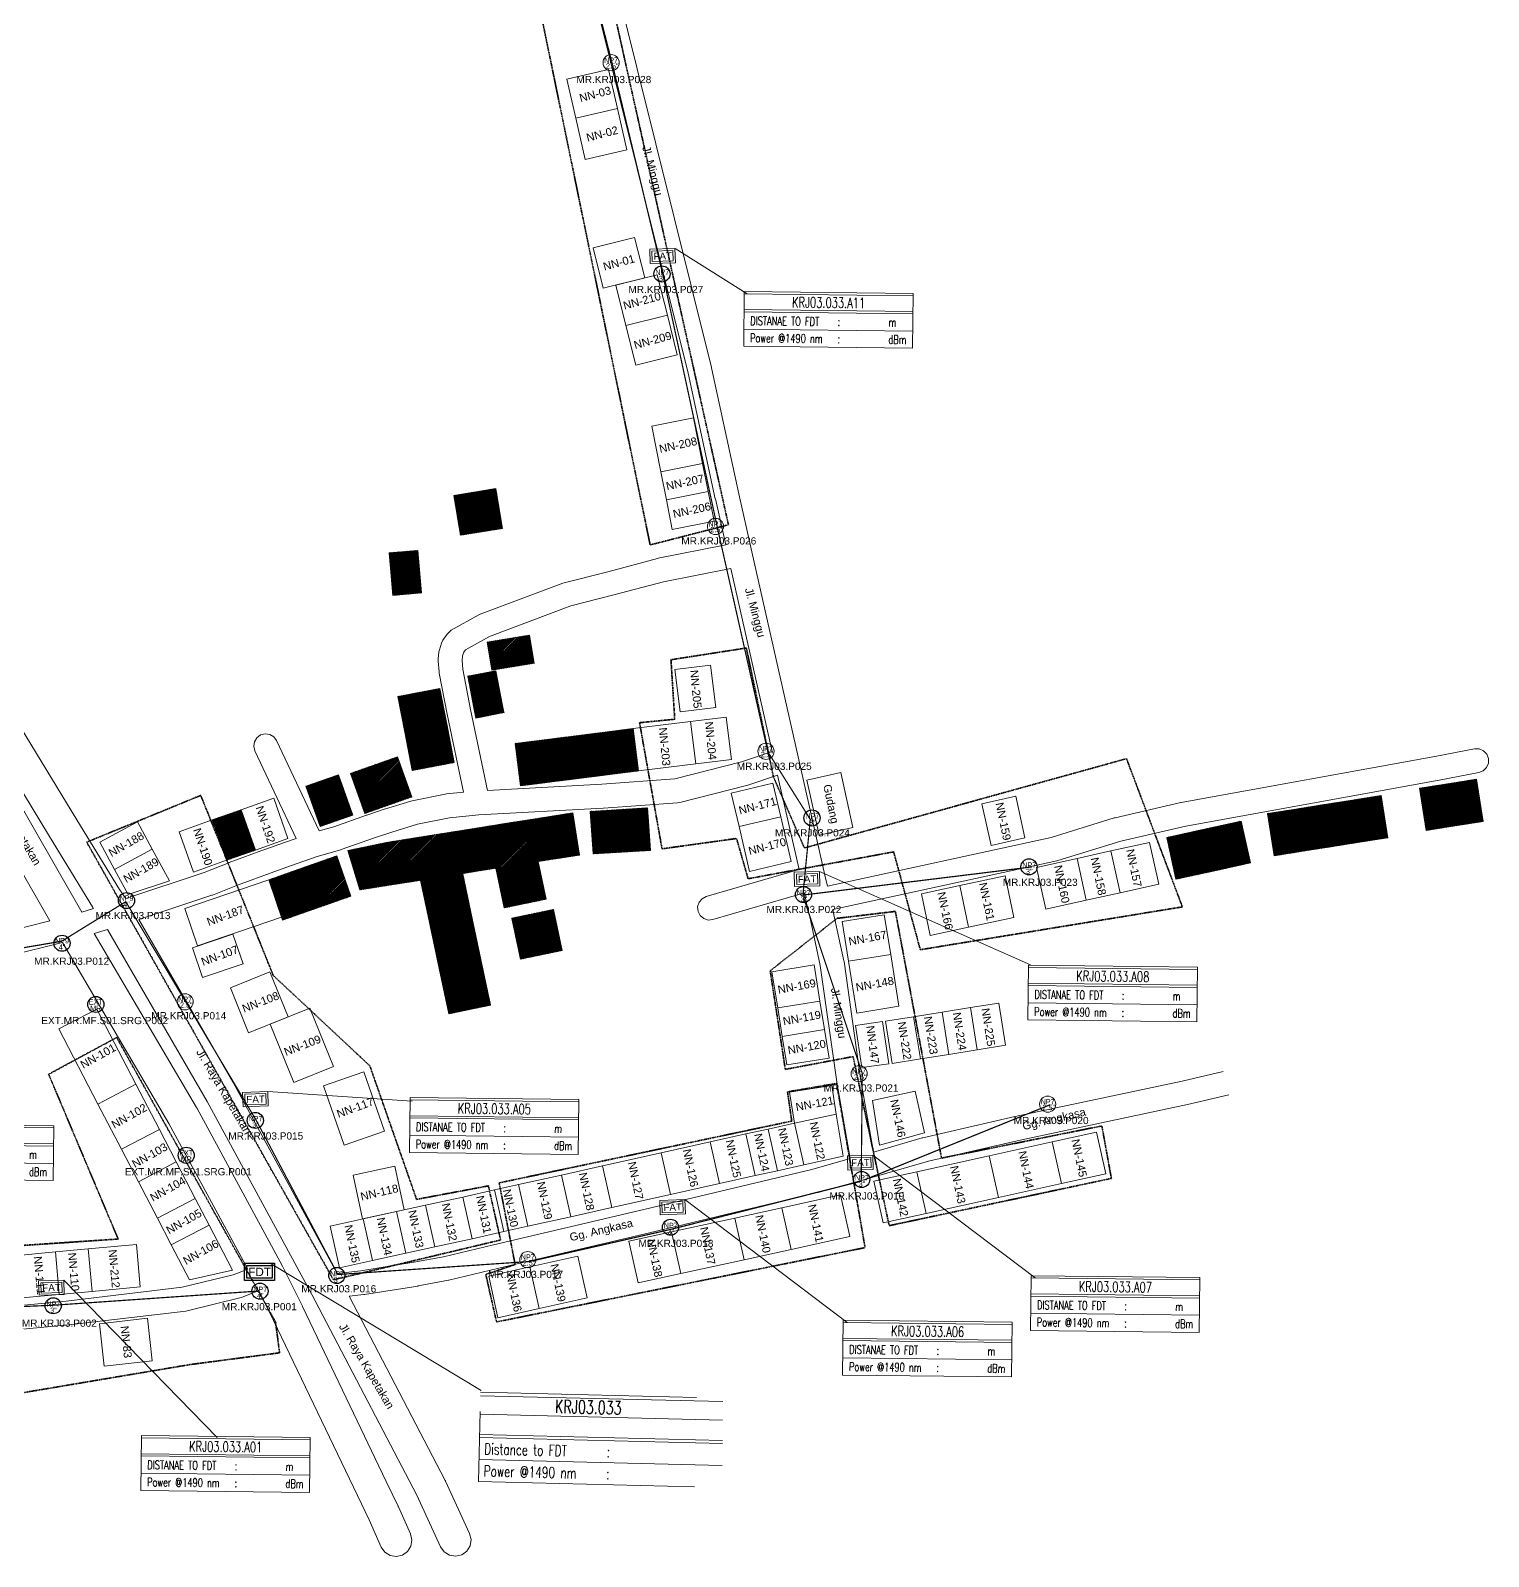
# Model space of a CAD drawing. Header units: inches. Extents: x 3636 to 4848, y 244 to 1074.
# Drawn here: x 3821.5 to 4185.9, y 243.6 to 624.9 of the extents above; entities that cross this region are included whole.
import ezdxf
from ezdxf.enums import TextEntityAlignment as Align

# ---------------------------------------------------------------- set-up
doc = ezdxf.new("R2010")
doc.units = ezdxf.units.IN
doc.header["$MEASUREMENT"] = 0
doc.set_wipeout_variables(frame=1)
doc.linetypes.add('PHANTOM2', pattern=[1.25, 0.625, -0.125, 0.125, -0.125, 0.125, -0.125])
for name, color, linetype, lineweight in [('Basic Map', 251, 'Continuous', 9), ('FAT', 30, 'Continuous', 18), ('FAT AREA', 126, 'PHANTOM2', 35), ('FAT_Info', 5, 'Continuous', 9), ('FDT', 12, 'Continuous', 18), ('FO 36 CORE.', 204, 'Continuous', 35), ("NEW POLE 7m 2.5'", 6, 'Continuous', 50), ('POLE ID', 1, 'Continuous', 20), ('SLING WIRE', 4, 'Continuous', 50)]:
    doc.layers.add(name, color=color, linetype=linetype, lineweight=lineweight)
for name, color, linetype in [('Ext Pole MR', 7, 'Continuous'), ('Home Number', 6, 'Continuous'), ("NEW POLE 7m 4'", 3, 'Continuous'), ('NEW POLE 9m(4 inches)', 5, 'Continuous'), ('NEW POLE HC', 4, 'Continuous')]:
    doc.layers.add(name, color=color, linetype=linetype)
doc.styles.add('Annotative', font='arial.ttf')
doc.styles.add('ROMANS', font='romans.shx', dxfattribs={"width": 1.2})
doc.styles.get("Standard").update_dxf_attribs({"font": 'arial.ttf'})
doc.styles.add('Title Block 3', font='dgn003.shx')

# ---------------------------------------------------------------- blocks, each defined once
blk = doc.blocks.new('NP7')
at = {"color": 0, "linetype": 'ByBlock', "lineweight": -2}
blk.add_circle((10475.44, -5326.86), 2.01, dxfattribs=at)
at = {"color": 0, "linetype": 'ByBlock', "lineweight": -2, "style": 'Title Block 3', "width": 0.799091}
for s, p in [('NP7', (10475.5, -5326.41)), ('3"', (10475.5, -5327.99))]:
    blk.add_text(s, height=1.339, dxfattribs=at).set_placement(p, align=Align.MIDDLE_CENTER)
blk = doc.blocks.new('11111111')
at = {"layer": 'FAT', "color": 40, "ltscale": 0.15}
for p, q in [((3655045.5, -855118.6), (3655045.5, -855088.1)), ((3655045.5, -855088.1), (3655099, -855088.1)), ((3655050, -855114.5), (3655050, -855092.2)), ((3655050, -855092.2), (3655094.6, -855092.2)), ((3655094.6, -855114.5), (3655050, -855114.5)), ((3655094.6, -855092.2), (3655094.6, -855114.5)), ((3655099, -855088.1), (3655099, -855118.6)), ((3655099, -855118.6), (3655045.5, -855118.6))]:
    blk.add_line(p, q, dxfattribs=at)
at = {"layer": 'FAT', "color": 40, "style": 'Annotative', "width": 1}
blk.add_text('FAT', height=14.87, dxfattribs=at).set_placement((3655072.5, -855103.4), align=Align.MIDDLE_CENTER)
blk = doc.blocks.new('FAT Info')
at = {"color": 0}
blk.add_wipeout([(0, 12.93), (40.44, 12.93), (40.44, -0.2), (0, -0.2)], dxfattribs=at)
for p, q in [((0, 12.93), (0, -0.2)), ((40.44, 12.93), (40.44, -0.2)), ((0, 8.58), (40.44, 8.58)), ((0, 8.04), (40.44, 8.04)), ((0, 3.92), (40.44, 3.92)), ((0, -0.2), (40.44, -0.2))]:
    blk.add_line(p, q, dxfattribs=at)
for points in [[(0, 12.93), (40.44, 12.93)], [(0, 12.39), (40.44, 12.39)]]:
    blk.add_lwpolyline(points, dxfattribs=at)
at = {"color": 0, "ltscale": 5, "style": 'ROMANS', "width": 0.7}
for s, height, p in [('DISTANAE TO FDT', 2.0607, (1.51, 4.91)), ('m', 2.06, (34.63, 4.91))]:
    blk.add_text(s, height=height, dxfattribs=at).set_placement(p)
at = {"color": 0, "style": 'ROMANS', "width": 0.7}
for s, height, p in [(':', 2.06, (22.43, 4.91)), ('Power @1490 nm', 2.0607, (1.51, 0.79)), (':', 2.06, (22.43, 0.79)), ('dBm', 2.061, (34.63, 0.79))]:
    blk.add_text(s, height=height, dxfattribs=at).set_placement(p)
blk.add_attdef('FAT_SEQUENCE', text='', height=2.47, dxfattribs=at).set_placement((20.22, 10.48), align=Align.MIDDLE_CENTER)
for tag, p in [('DISTANCE_TO_FDT', (33.13, 5.94)), ('LOSS_@1490NM', (33.13, 1.82))]:
    blk.add_attdef(tag, text='', height=2.06, dxfattribs=at).set_placement(p, align=Align.MIDDLE_RIGHT)
blk = doc.blocks.new('NP 7 2.5')
at = {"color": 0, "linetype": 'ByBlock', "lineweight": -2}
blk.add_circle((426.55, 639.22), 2.02, dxfattribs=at)
at = {"color": 0, "linetype": 'ByBlock', "lineweight": -2, "style": 'Title Block 3', "width": 0.799091}
for s, p in [('NP7', (426.54, 639.85)), ('2.5"', (426.84, 638.42))]:
    blk.add_text(s, height=1.341, dxfattribs=at).set_placement(p, align=Align.MIDDLE_CENTER)
blk = doc.blocks.new('NP 7 4')
at = {"color": 0, "linetype": 'ByBlock', "lineweight": -2}
blk.add_circle((3878.88, 309.87), 2.01, dxfattribs=at)
at = {"color": 0, "linetype": 'ByBlock', "lineweight": -2, "style": 'Title Block 3', "width": 0.799091}
for s, p in [('NP7', (3878.95, 310.31)), ('4"', (3878.95, 308.73))]:
    blk.add_text(s, height=1.34, dxfattribs=at).set_placement(p, align=Align.MIDDLE_CENTER)
blk = doc.blocks.new('EXT MR')
at = {"color": 0, "linetype": 'ByBlock', "lineweight": -2}
blk.add_circle((3860.46, 343.81), 2.01, dxfattribs=at)
at = {"color": 0, "linetype": 'ByBlock', "lineweight": -2, "style": 'Title Block 3', "width": 0.799091}
for s, p in [('EXT', (3860.46, 344.44)), ('MR', (3860.46, 342.86))]:
    blk.add_text(s, height=1.34, dxfattribs=at).set_placement(p, align=Align.MIDDLE_CENTER)
blk = doc.blocks.new('NP 9 4')
at = {"layer": 'NEW POLE 9m(4 inches)', "linetype": 'ByBlock', "lineweight": -2}
blk.add_circle((3845.54, 407.46), 2.01, dxfattribs=at)
at = {"layer": 'NEW POLE 9m(4 inches)', "linetype": 'ByBlock', "lineweight": -2, "style": 'Title Block 3', "width": 0.799091}
for s, p in [('NP9', (3845.53, 408.09)), ('4"', (3845.53, 406.51))]:
    blk.add_text(s, height=1.34, dxfattribs=at).set_placement(p, align=Align.MIDDLE_CENTER)
blk = doc.blocks.new('X')
blk.add_wipeout([(30500.32, 21778.33), (30624.85, 21778.33), (30625.56, 21732.44), (30500.32, 21732.44)]).dxf.layer = 'FDT'
at = {"layer": 'FDT'}
for p, q in [((30500.32, 21768.5), (30500.32, 21732.44)), ((30500.32, 21756.56), (30625.19, 21756.56)), ((30500.32, 21755.07), (30625.21, 21755.07)), ((30500.32, 21743.76), (30625.39, 21743.76)), ((30500.32, 21732.44), (30611.38, 21732.44))]:
    blk.add_line(p, q, dxfattribs=at)
for points in [[(30500.32, 21778.33), (30611.38, 21778.33)], [(30500.32, 21776.58), (30624.88, 21776.58)], [(30500.32, 21767.01), (30625.02, 21767.01)]]:
    blk.add_lwpolyline(points, dxfattribs=at)
at = {"layer": 'FDT', "style": 'ROMANS', "width": 0.7}
for s, height, p in [(':', 5.66, (30565.88, 21746.47)), ('Power @1490 nm', 5.6588, (30502.95, 21735.16)), (':', 5.66, (30565.88, 21735.16))]:
    blk.add_text(s, height=height, dxfattribs=at).set_placement(p)
for p in [(30555.85, 21772.03), (30555.85, 21761.79)]:
    blk.add_attdef('FAT_SEQUENCE', text='', height=6.79, dxfattribs=at).set_placement(p, align=Align.MIDDLE_CENTER)
blk.add_attdef('DISTANCE_TO', (30502.95, 21746.47), '', height=5.66, dxfattribs=at)
for tag, p in [('DISTANCE_TO_OLT', (30568.88, 21749.3)), ('LOSS_@1490NM', (30568.88, 21737.99))]:
    blk.add_attdef(tag, text='', height=5.66, dxfattribs=at).set_placement(p, align=Align.MIDDLE_LEFT)
blk = doc.blocks.new('FDT New')
at = {"layer": 'FDT', "color": 1, "lineweight": 30, "ltscale": 0.15}
for p, q in [((0, -341), (0, 0)), ((0, 0), (598, 0)), ((50, -295), (50, -46)), ((50, -46), (548, -46)), ((548, -295), (50, -295)), ((548, -46), (548, -295)), ((598, 0), (598, -341)), ((598, -341), (0, -341))]:
    blk.add_line(p, q, dxfattribs=at)
at = {"layer": 'FDT', "color": 1, "lineweight": 80, "style": 'Annotative', "width": 1}
blk.add_text('FDT', height=166.1, dxfattribs=at).set_placement((302, -170), align=Align.MIDDLE_CENTER)
blk = doc.blocks.new('FDT')
at = {"layer": 'FAT_Info'}
blk.add_lwpolyline([(3934.14, 285.02), (3881.23, 316.98)], dxfattribs=at)
at = {"xscale": 0.0125973950833532, "yscale": 0.0125973950833532, "zscale": 0.0125973950833532}
blk.add_blockref('FDT New', (3874.99, 316.82), dxfattribs=at)
blk = doc.blocks.new('NP 7 3')
at = {"color": 0, "linetype": 'ByBlock', "lineweight": -2}
blk.add_circle((3981.47, 325.83), 2.01, dxfattribs=at)
at = {"color": 0, "linetype": 'ByBlock', "lineweight": -2, "style": 'Title Block 3', "width": 0.799091}
for s, p in [('NP7', (3981.54, 326.27)), ('3"', (3981.54, 324.69))]:
    blk.add_text(s, height=1.34, dxfattribs=at).set_placement(p, align=Align.MIDDLE_CENTER)

msp = doc.modelspace()

# ---------------------------------------------------------------- hatches: boundary and pattern name
at = {"layer": 'FO 36 CORE.', "true_color": 0x939598}
h = msp.add_hatch(dxfattribs=at)
h.set_pattern_fill('ANSI32', color=252)
h.paths.add_polyline_path([(3961.41, 429.76), (3975.75, 430.64), (3976.48, 420), (3962.14, 419.12)])
h.paths.add_polyline_path([(3952.22, 405.26), (3954.38, 395.01), (3943.95, 392.8), (3941.78, 403.05)])
h.paths.add_polyline_path([(3948.4, 417.2), (3950.38, 407.83), (3939.94, 405.62), (3937.85, 415.53)])
h.paths.add_polyline_path([(3929.54, 414.18), (3931.91, 403), (3921.47, 400.79), (3918.98, 412.52)])
h.paths.add_polyline_path([(3946.66, 427.74), (3957.04, 429.39), (3958.72, 418.85), (3948.35, 417.2)])
h.paths.add_polyline_path([(3940.57, 426.77), (3946.66, 427.74), (3948.35, 417.2), (3942.26, 416.24)])
h.paths.add_polyline_path([(3932.99, 425.57), (3940.57, 426.77), (3942.26, 416.24), (3934.68, 415.03)])
h.paths.add_polyline_path([(3925.56, 424.39), (3932.99, 425.57), (3934.68, 415.03), (3927.24, 413.85)])
h.paths.add_polyline_path([(3917.63, 423.13), (3925.56, 424.39), (3927.24, 413.85), (3919.31, 412.59)])
h.paths.add_polyline_path([(3910.53, 422), (3917.63, 423.13), (3919.31, 412.59), (3912.21, 411.46)])
h.paths.add_polyline_path([(3900.84, 419.94), (3910.53, 422), (3912.21, 411.46), (3903.82, 410.11)])
h.paths.add_polyline_path([(3934.08, 392.74), (3936.52, 381.36), (3926.09, 379.15), (3923.64, 390.53)])
h.paths.add_polyline_path([(3931.91, 403), (3934.08, 392.74), (3923.64, 390.53), (3921.47, 400.79)])
h.paths.add_polyline_path([(3890.01, 415.8), (3898.06, 418.61), (3901.59, 408.54), (3893.54, 405.73)])
h.paths.add_polyline_path([(3881.09, 412.63), (3890.01, 415.8), (3893.54, 405.73), (3884.51, 402.58)])
h.paths.add_polyline_path([(3925.54, 451.59), (3927.41, 441.95), (3916.94, 439.93), (3915.07, 449.56)])
h.paths.add_polyline_path([(3923.81, 460.47), (3925.54, 451.59), (3915.07, 449.56), (3913.33, 458.44)])
h.paths.add_polyline_path([(3901.5, 439.26), (3913.27, 443.4), (3916.83, 433.35), (3905.06, 429.2)])
h.paths.add_polyline_path([(3890.37, 436.02), (3898.5, 438.89), (3902.06, 428.83), (3893.93, 425.96)])
h.paths.add_polyline_path([(3866.96, 427.61), (3874.19, 430.15), (3877.75, 420.09), (3870.52, 417.55)])
h.paths.add_polyline_path([(3946.21, 473.81), (3947.37, 466.75), (3936.84, 465.02), (3935.68, 472.08)])
h.paths.add_polyline_path([(3930.79, 463.56), (3937.85, 464.91), (3939.85, 454.43), (3932.79, 453.08)])
h.paths.add_polyline_path([(3957.88, 448.66), (3972.11, 450.44), (3973.45, 439.86), (3959.22, 438.08)])
h.paths.add_polyline_path([(3942.63, 446.72), (3957.88, 448.66), (3959.22, 438.08), (3943.97, 436.14)])
h.paths.add_polyline_path([(3937.84, 510.42), (3939.48, 500.47), (3928.95, 498.74), (3927.31, 508.68)])
h.paths.add_polyline_path([(3911.16, 494.36), (3918.32, 494.98), (3919.25, 484.35), (3912.09, 483.73)])
h.paths.add_polyline_path([(3911.97, 422.32), (3913.51, 411.8), (3917.59, 412.4), (3916.05, 422.92)], flags=25)
h.paths.add_polyline_path([(3919.63, 423.59), (3921.17, 413.08), (3925.25, 413.68), (3923.71, 424.19)], flags=25)
h.paths.add_polyline_path([(3927.43, 424.74), (3928.97, 414.23), (3933.05, 414.83), (3931.51, 425.34)], flags=25)
h.paths.add_polyline_path([(3920.86, 404.56), (3931.24, 406.86), (3930.34, 410.88), (3919.97, 408.58)], flags=24)
h.paths.add_polyline_path([(3939.63, 407.87), (3950, 410.17), (3949.11, 414.2), (3938.73, 411.89)], flags=24)
h.paths.add_polyline_path([(3934.67, 426.01), (3936.22, 415.49), (3940.29, 416.09), (3938.75, 426.61)], flags=25)
h.paths.add_polyline_path([(3941.54, 427.19), (3943.08, 416.67), (3947.16, 417.27), (3945.62, 427.79)], flags=9)
h.paths.add_polyline_path([(3949.81, 428.34), (3951.36, 417.83), (3955.43, 418.43), (3953.89, 428.94)], flags=25)
h.paths.add_polyline_path([(3923.11, 393.57), (3933.49, 395.87), (3932.59, 399.89), (3922.22, 397.59)], flags=24)
h.paths.add_polyline_path([(3925.5, 382.54), (3935.87, 384.84), (3934.98, 388.87), (3924.6, 386.56)], flags=24)
h.paths.add_polyline_path([(3883.63, 413.73), (3887.06, 403.67), (3890.96, 405), (3887.53, 415.06)], flags=25)
h.paths.add_polyline_path([(3892.11, 416.58), (3895.54, 406.52), (3899.44, 407.85), (3896.01, 417.91)], flags=25)
h.paths.add_polyline_path([(3914.59, 451.99), (3924.99, 454.18), (3924.15, 458.21), (3913.75, 456.02)], flags=24)
h.paths.add_polyline_path([(3916.58, 442.72), (3926.98, 444.91), (3926.13, 448.94), (3915.73, 446.75)], flags=24)
h.paths.add_polyline_path([(3892.55, 436.84), (3895.95, 426.78), (3899.86, 428.09), (3896.45, 438.16)], flags=25)
h.paths.add_polyline_path([(3876.52, 431.04), (3879.92, 420.97), (3883.82, 422.29), (3880.42, 432.36)], flags=9)
h.paths.add_polyline_path([(3868.74, 428.11), (3872.14, 418.04), (3876.05, 419.36), (3872.64, 429.43)], flags=24)
h.paths.add_polyline_path([(3963.01, 449.5), (3964.03, 438.92), (3968.14, 439.32), (3967.11, 449.9)], flags=25)
h.paths.add_polyline_path([(3948.31, 447.53), (3949.33, 436.96), (3953.44, 437.35), (3952.41, 447.93)], flags=25)
h.paths.add_polyline_path([(3936.74, 466.53), (3947.19, 468.45), (3946.45, 472.51), (3936, 470.58)], flags=24)
h.paths.add_polyline_path([(3928.6, 501.68), (3939.08, 503.42), (3938.4, 507.48), (3927.92, 505.74)], flags=24)
h.paths.add_polyline_path([(3912.55, 494.37), (3913.81, 483.82), (3917.9, 484.3), (3916.64, 494.86)], flags=24)
h = msp.add_hatch(dxfattribs=at)
h.set_pattern_fill('ANSI32', color=252)
h.paths.add_polyline_path([(4175.74, 436.65), (4182.84, 437.78), (4184.52, 427.24), (4177.42, 426.11)])
h.paths.add_polyline_path([(4168.64, 435.52), (4175.74, 436.65), (4177.42, 426.11), (4170.32, 424.98)])
h.paths.add_polyline_path([(4137.71, 430.32), (4144.81, 431.45), (4146.49, 420.91), (4139.39, 419.78)])
h.paths.add_polyline_path([(4151.91, 432.58), (4159.01, 433.71), (4160.69, 423.18), (4153.59, 422.04)])
h.paths.add_polyline_path([(4144.81, 431.45), (4151.91, 432.58), (4153.59, 422.04), (4146.49, 420.91)])
h.paths.add_polyline_path([(4130.65, 429.2), (4137.71, 430.32), (4139.39, 419.78), (4132.33, 418.66)])
h.paths.add_polyline_path([(4115.61, 425.44), (4124.06, 427.32), (4126.36, 416.9), (4117.91, 415.02)])
h.paths.add_polyline_path([(4105.45, 423.2), (4115.61, 425.44), (4117.91, 415.02), (4107.75, 412.78)])

# ---------------------------------------------------------------- linework, layer by layer
at = {"color": 0, "linetype": 'ByBlock', "lineweight": -2}
msp.add_circle((3837.86, 381.51), 2.01, dxfattribs=at)
at = {"layer": 'Basic Map'}
for points in [[(3956.12, 683.28), (3959.19, 671.31), (3959.19, 671.29), (3991.67, 540.65), (3991.69, 540.57), (3998.53, 509.12), (4001.79, 494.65), (4013.34, 443.36), (4020.06, 413.81), (4020.06, 413.8), (4020.68, 411.06), (4076.59, 423.21), (4092.32, 428.12), (4092.54, 428.18), (4108.98, 431.94), (4109.09, 431.96), (4172.46, 443.49)], [(3954.08, 667.01), (3985.84, 539.25), (3992.66, 507.84), (3992.67, 507.82), (3995.26, 496.33), (3978.42, 492.99), (3978.24, 492.95), (3965.8, 489.65), (3954.91, 486.87), (3954.6, 486.77), (3933.94, 479.01), (3933.54, 478.83), (3926.67, 475.03), (3925.62, 474.06), (3924.59, 472.51), (3924.23, 471.76), (3923.72, 470.14), (3923.61, 469.61), (3923.39, 467.9), (3923.38, 467.26), (3923.62, 464.62), (3923.66, 464.32), (3925.63, 454.08), (3925.64, 454.04), (3929.7, 434.54), (3925.52, 434.14), (3925.2, 434.09), (3916.89, 432.38), (3916.62, 432.31), (3910.02, 430.29), (3909.94, 430.27), (3905.55, 428.79), (3905.52, 428.78), (3897.3, 425.93), (3893.67, 424.88), (3883.04, 447.43), (3882.35, 448.37), (3881.34, 448.98), (3880.19, 449.15), (3879.05, 448.87), (3878.11, 448.17), (3877.5, 447.17), (3877.33, 446.01), (3877.61, 444.87), (3887.92, 423.01), (3884.75, 421.88), (3880.32, 420.3), (3880.3, 420.29), (3871.15, 416.94), (3871.07, 416.91), (3864.92, 414.46), (3845.33, 407.99)], [(3935.73, 435.01), (3931.52, 455.24), (3929.58, 465.3), (3929.38, 467.47), (3929.52, 468.59), (3929.83, 469.55), (3930.22, 470.14), (3936.26, 473.47), (3956.56, 481.09), (3967.3, 483.84), (3967.33, 483.85), (3979.68, 487.13), (3996.57, 490.48), (4006.89, 444.68), (3999.22, 442.11), (3982.55, 437.88), (3964.3, 436.55), (3935.73, 435.01)], [(3845.33, 407.99), (3843.76, 410.2), (3833.1, 427.63), (3817.91, 452.75)], [(3834.37, 404.55), (3809.33, 448.2)], [(3810.83, 449), (3826.26, 423.48), (3826.27, 423.47), (3837.01, 405.91), (3837.16, 405.67), (3837.31, 405.46), (3834.37, 404.55)], [(3802.26, 444.45), (3826.39, 402.38), (3814.58, 399.44)], [(4172.46, 443.49), (4182.35, 445.37), (4183.52, 445.36), (4184.6, 444.9), (4185.42, 444.07), (4185.86, 442.98), (4185.85, 441.81), (4185.39, 440.74), (4184.56, 439.91), (4183.47, 439.48), (4173.54, 437.59)], [(3898.15, 314.28), (3872.71, 361.11), (3872.66, 361.21), (3848.59, 402.75), (3866.89, 408.79), (3867.06, 408.85), (3873.25, 411.32), (3882.35, 414.65), (3886.77, 416.23), (3892.96, 418.43), (3899.04, 420.18), (3899.2, 420.23), (3907.48, 423.11), (3911.81, 424.57), (3918.24, 426.53), (3926.25, 428.18), (3933.54, 428.88), (3964.65, 430.56), (3964.7, 430.57), (3983.25, 431.91), (3983.77, 432), (4000.81, 436.32), (4001.02, 436.38), (4008.22, 438.8), (4013.58, 415.23), (3990.38, 408.46), (3989.34, 407.92), (3988.59, 407.03), (3988.24, 405.91), (3988.34, 404.74), (3988.88, 403.7), (3989.78, 402.95), (3990.9, 402.6), (3992.06, 402.7), (4014.91, 409.37), (4015.48, 406.84), (4015.48, 406.83), (4016.43, 402.63), (4018.89, 391.28), (4023.04, 362.14), (4023.05, 362.05), (4026.34, 342.98), (4016.78, 340.3), (3974.82, 330.3), (3937.23, 321.45), (3937.21, 321.44), (3924.78, 318.46), (3917.35, 317.07), (3904.11, 314.96), (3898.15, 314.28)], [(4173.54, 437.59), (4110.27, 426.08), (4093.99, 422.35), (4078.25, 417.44), (4077.99, 417.37), (4022, 405.21), (4022.29, 403.95), (4022.29, 403.92), (4024.78, 392.44), (4024.82, 392.23), (4028.97, 363.03), (4032.15, 344.63), (4044.33, 348.15), (4044.49, 348.2), (4067.53, 353.47), (4067.57, 353.48), (4109.34, 362.37), (4119.59, 364.78)], [(3829.52, 396.97), (3856.12, 351.78), (3875.84, 315.38), (3872.22, 313.96), (3859.43, 310.82), (3830.42, 307.38), (3781.1, 302.72)], [(3816.09, 393.63), (3829.52, 396.97)], [(4120.98, 358.94), (4110.69, 356.52), (4110.62, 356.51), (4068.85, 347.61), (4045.91, 342.37), (4030.6, 337.93), (4030.57, 337.93), (4018.34, 334.51), (4018.22, 334.48), (3976.21, 324.47), (3976.2, 324.47), (3938.61, 315.61), (3926.11, 312.61), (3925.96, 312.58), (3918.41, 311.16), (3918.33, 311.15), (3904.99, 309.03), (3904.86, 309.01), (3901.15, 308.58), (3925.19, 262.53), (3925.21, 262.44), (3925.27, 262.36), (3931.28, 249.31), (3931.64, 247.79), (3931.4, 246.25), (3930.58, 244.92), (3929.32, 244), (3927.8, 243.64), (3926.26, 243.88), (3924.93, 244.7), (3924.01, 245.96), (3918.05, 258.92), (3892.71, 307.46), (3892.71, 307.47), (3892.7, 307.47), (3891.88, 309.07), (3865.71, 357.25), (3840.79, 400.25), (3837.47, 399.23), (3863.05, 355.78), (3863.13, 355.65), (3884.54, 316.1), (3884.61, 315.96), (3889.47, 306.08), (3889.47, 306.06), (3889.48, 306.05), (3910.45, 262.27), (3913.41, 256.12), (3913.42, 256.06)], [(3913.42, 256.06), (3913.46, 256.01), (3916.49, 249.19), (3916.84, 247.67), (3916.57, 246.13), (3915.74, 244.81), (3914.46, 243.91), (3912.94, 243.56), (3911.4, 243.83), (3910.08, 244.66), (3909.18, 245.93), (3906.17, 252.7), (3903.24, 258.8), (3903.23, 258.81), (3882.28, 302.57), (3878.62, 310.03), (3874.23, 308.3), (3873.84, 308.18), (3860.68, 304.95), (3860.32, 304.88), (3831.09, 301.42), (3831.02, 301.41), (3781.63, 296.75)]]:
    msp.add_lwpolyline(points, dxfattribs=at)
for points in [[(3965.96, 615.11), (3968.18, 605.39), (3957.79, 602.99), (3955.56, 612.7)], [(3968.18, 605.39), (3970.57, 595.07), (3960.17, 592.66), (3957.79, 602.99)], [(3972.45, 573.18), (3975.01, 563.08), (3964.67, 560.46), (3962.11, 570.56)], [(3978.11, 563.84), (3980.68, 553.78), (3970.33, 551.16), (3967.77, 561.22)], [(3980.68, 553.78), (3983.16, 543.87), (3972.81, 541.25), (3970.33, 551.16)], [(3987.23, 528.08), (3989.5, 516.7), (3979.03, 514.62), (3976.76, 525.99)], [(3989.5, 516.7), (3990.9, 509.65), (3980.44, 507.57), (3979.03, 514.62)], [(3937.84, 510.42), (3939.48, 500.47), (3928.95, 498.74), (3927.31, 508.68)], [(3990.9, 509.65), (3992.37, 502.24), (3981.91, 500.16), (3980.44, 507.57)], [(3911.16, 494.36), (3918.32, 494.98), (3919.25, 484.35), (3912.09, 483.73)], [(3946.21, 473.81), (3947.37, 466.75), (3936.84, 465.02), (3935.68, 472.08)], [(3982.57, 465.2), (3991.46, 466.29), (3992.8, 455.7), (3983.91, 454.61)], [(3930.79, 463.56), (3937.85, 464.91), (3939.85, 454.43), (3932.79, 453.08)], [(3923.81, 460.47), (3925.54, 451.59), (3915.07, 449.56), (3913.33, 458.44)], [(3925.54, 451.59), (3927.41, 441.95), (3916.94, 439.93), (3915.07, 449.56)], [(3957.88, 448.66), (3972.11, 450.44), (3973.45, 439.86), (3959.22, 438.08)], [(3972.11, 450.44), (3986.49, 452.2), (3987.83, 441.61), (3973.45, 439.86)], [(3986.49, 452.2), (3995.38, 453.29), (3996.72, 442.71), (3987.83, 441.61)], [(3942.63, 446.72), (3957.88, 448.66), (3959.22, 438.08), (3943.97, 436.14)], [(3901.5, 439.26), (3913.27, 443.4), (3916.83, 433.35), (3905.06, 429.2)], [(3890.37, 436.02), (3898.5, 438.89), (3902.06, 428.83), (3893.93, 425.96)], [(4015.56, 437.58), (4024.02, 439.47), (4027.06, 425.72), (4018.6, 423.84)], [(4007, 436.77), (4009, 428.4), (3998.61, 425.95), (3996.62, 434.32)], [(4168.64, 435.52), (4175.74, 436.65), (4177.42, 426.11), (4170.32, 424.98)], [(4175.74, 436.65), (4182.84, 437.78), (4184.52, 427.24), (4177.42, 426.11)], [(3874.19, 430.15), (3882.33, 433.02), (3885.88, 422.96), (3877.75, 420.09)], [(4059.28, 431.64), (4067.73, 433.53), (4070.03, 423.11), (4061.58, 421.22)], [(4137.71, 430.32), (4144.81, 431.45), (4146.49, 420.91), (4139.39, 419.78)], [(4144.81, 431.45), (4151.91, 432.58), (4153.59, 422.04), (4146.49, 420.91)], [(4151.91, 432.58), (4159.01, 433.71), (4160.69, 423.18), (4153.59, 422.04)], [(3848.26, 427.16), (3851.94, 420.35), (3842.56, 415.27), (3838.88, 422.07)], [(3858.7, 424.63), (3866.96, 427.61), (3870.52, 417.55), (3862.25, 414.57)], [(3866.96, 427.61), (3874.19, 430.15), (3877.75, 420.09), (3870.52, 417.55)], [(3940.57, 426.77), (3946.66, 427.74), (3948.35, 417.2), (3942.26, 416.24)], [(3946.66, 427.74), (3957.04, 429.39), (3958.72, 418.85), (3948.35, 417.2)], [(3961.41, 429.76), (3975.75, 430.64), (3976.48, 420), (3962.14, 419.12)], [(4009, 428.4), (4011.62, 417.19), (4001.24, 414.74), (3998.61, 425.95)], [(4115.61, 425.44), (4124.06, 427.32), (4126.36, 416.9), (4117.91, 415.02)], [(4130.65, 429.2), (4137.71, 430.32), (4139.39, 419.78), (4132.33, 418.66)], [(3917.63, 423.13), (3925.56, 424.39), (3927.24, 413.85), (3919.31, 412.59)], [(3925.56, 424.39), (3932.99, 425.57), (3934.68, 415.03), (3927.24, 413.85)], [(3932.99, 425.57), (3940.57, 426.77), (3942.26, 416.24), (3934.68, 415.03)], [(4105.45, 423.2), (4115.61, 425.44), (4117.91, 415.02), (4107.75, 412.78)], [(3851.94, 420.35), (3856.29, 412.4), (3845.98, 408.95), (3842.56, 415.27)], [(3900.84, 419.94), (3910.53, 422), (3912.21, 411.46), (3903.82, 410.11)], [(3910.53, 422), (3917.63, 423.13), (3919.31, 412.59), (3912.21, 411.46)], [(4083.07, 417.97), (4091.53, 419.86), (4093.83, 409.44), (4085.37, 407.56)], [(4091.53, 419.86), (4101.19, 421.99), (4103.49, 411.57), (4093.83, 409.44)], [(3881.09, 412.63), (3890.01, 415.8), (3893.54, 405.73), (3884.51, 402.58)], [(3890.01, 415.8), (3898.06, 418.61), (3901.59, 408.54), (3893.54, 405.73)], [(3948.4, 417.2), (3950.38, 407.83), (3939.94, 405.62), (3937.85, 415.53)], [(4072.92, 415.74), (4083.07, 417.97), (4085.37, 407.56), (4075.22, 405.32)], [(3881.09, 412.63), (3884.25, 403.3), (3863.25, 396.16), (3860.09, 405.5)], [(3929.54, 414.18), (3931.91, 403), (3921.47, 400.79), (3918.98, 412.52)], [(4053.73, 411.23), (4065.05, 413.68), (4067.27, 403.24), (4055.95, 400.8)], [(4044.16, 409.17), (4053.73, 411.23), (4055.95, 400.8), (4046.38, 398.73)], [(3952.22, 405.26), (3954.38, 395.01), (3943.95, 392.8), (3941.78, 403.05)], [(3931.91, 403), (3934.08, 392.74), (3923.64, 390.53), (3921.47, 400.79)], [(4034.89, 403.9), (4036.48, 394.03), (4025.94, 392.34), (4024.36, 402.22)], [(3872.14, 399.09), (3874.66, 391.66), (3864.56, 388.22), (3862.04, 395.66)], [(4036.48, 394.03), (4038.55, 381.04), (4028.01, 379.35), (4025.94, 392.34)], [(3881.37, 389.67), (3885.94, 378.41), (3876.04, 374.41), (3871.48, 385.67)], [(3934.08, 392.74), (3936.52, 381.36), (3926.09, 379.15), (3923.64, 390.53)], [(4017.35, 391.37), (4018.8, 382.31), (4008.26, 380.63), (4006.82, 389.68)], [(4018.8, 382.31), (4019.93, 375.22), (4009.4, 373.53), (4008.26, 380.63)], [(4056.42, 380.71), (4063.52, 381.84), (4065.2, 371.3), (4058.1, 370.17)], [(3838.1, 380.35), (3847.87, 361.57), (3838.41, 356.63), (3828.65, 375.42)], [(3891.32, 380.56), (3897.23, 366), (3887.34, 362), (3881.42, 376.56)], [(4035.16, 377.32), (4042.22, 378.45), (4043.9, 367.91), (4036.84, 366.79)], [(4042.22, 378.45), (4049.32, 379.58), (4051, 369.04), (4043.9, 367.91)], [(4049.32, 379.58), (4056.42, 380.71), (4058.1, 370.17), (4051, 369.04)], [(4019.93, 375.22), (4021.07, 368.12), (4010.53, 366.43), (4009.4, 373.53)], [(4027.73, 376.27), (4034.44, 377.24), (4035.99, 366.68), (4029.28, 365.72)], [(3904.8, 364.69), (3909.96, 349.88), (3899.89, 346.36), (3894.72, 361.17)], [(3847.87, 361.57), (3853.74, 350.28), (3844.28, 345.34), (3838.41, 356.63)], [(4021.75, 361.24), (4022.89, 354.13), (4012.47, 351.84), (4011.21, 359.56)], [(4031.93, 357.5), (4042.62, 359.86), (4044.95, 349.45), (4033.67, 346.37)], [(4005.85, 350.38), (4012.47, 351.84), (4014.8, 341.43), (4008.18, 339.97)], [(4012.47, 351.84), (4022.89, 354.13), (4024.62, 343.61), (4014.8, 341.43)], [(3853.74, 350.28), (3857.96, 342.15), (3848.5, 337.21), (3844.28, 345.34)], [(3979.15, 344.44), (3991.38, 347.2), (3993.71, 336.79), (3981.48, 334.03)], [(3991.38, 347.2), (4000.28, 349.15), (4002.61, 338.73), (3993.71, 336.79)], [(4000.28, 349.15), (4005.85, 350.38), (4008.18, 339.97), (4002.61, 338.73)], [(4061.13, 343.7), (4076.85, 347.17), (4079.17, 336.76), (4063.46, 333.28)], [(4076.85, 347.17), (4087.95, 349.62), (4090.27, 339.21), (4079.17, 336.76)], [(3964.51, 341.18), (3979.15, 344.44), (3981.48, 334.03), (3966.83, 330.77)], [(4043.04, 339.72), (4061.13, 343.7), (4063.46, 333.28), (4045.37, 329.31)], [(3857.96, 342.15), (3862.72, 333.02), (3853.26, 328.08), (3848.5, 337.21)], [(3912.57, 341.12), (3914.95, 330.2), (3904.52, 327.93), (3902.15, 338.85)], [(3954.2, 338.87), (3964.51, 341.18), (3966.83, 330.77), (3956.53, 328.46)], [(4032.26, 337.38), (4043.04, 339.72), (4045.37, 329.31), (4034.59, 326.96)], [(3937.49, 335.15), (3943.47, 336.49), (3945.8, 326.08), (3939.82, 324.74)], [(3943.47, 336.49), (3954.2, 338.87), (3956.53, 328.46), (3945.8, 326.08)], [(3862.72, 333.02), (3866.18, 326.34), (3856.72, 321.4), (3853.26, 328.08)], [(3920.21, 331.33), (3929.56, 333.39), (3931.89, 322.98), (3922.54, 320.91)], [(3929.56, 333.39), (3937.49, 335.15), (3939.82, 324.74), (3931.89, 322.98)], [(4009.31, 330.71), (4023.95, 333.92), (4026.27, 323.5), (4011.64, 320.29)], [(3904.64, 327.9), (3912.97, 329.73), (3915.29, 319.32), (3906.97, 317.49)], [(3912.97, 329.73), (3920.21, 331.33), (3922.54, 320.91), (3915.29, 319.32)], [(3981.68, 324.66), (3997.55, 328.13), (3999.88, 317.72), (3984.01, 314.24)], [(3997.55, 328.13), (4009.31, 330.71), (4011.64, 320.29), (3999.88, 317.72)], [(3866.18, 326.34), (3872, 315.1), (3861.24, 312.69), (3856.72, 321.4)], [(3896.45, 326.09), (3904.64, 327.9), (3906.97, 317.49), (3898.78, 315.68)], [(3971.03, 322.33), (3981.68, 324.66), (3984.01, 314.24), (3973.36, 311.92)], [(3827.78, 319.69), (3835.99, 320.43), (3836.95, 309.8), (3828.74, 309.06)], [(3835.99, 320.43), (3848, 321.54), (3848.96, 310.91), (3836.95, 309.8)], [(3818.49, 318.81), (3827.78, 319.69), (3828.74, 309.06), (3819.44, 308.19)], [(3946.34, 315.91), (3958.33, 318.57), (3960.66, 308.16), (3948.66, 305.49)], [(3936.03, 313.59), (3946.34, 315.91), (3948.66, 305.49), (3938.36, 303.18)], [(3838.77, 301.71), (3850.75, 303.08), (3851.94, 292.47), (3839.95, 291.1)]]:
    msp.add_lwpolyline(points, close=True, dxfattribs=at)
at = {"layer": 'FAT AREA', "ltscale": 0.2}
for points in [[(3942, 663.59), (3976.38, 496.34), (3995.95, 501.36), (3958.93, 667.42), (3942, 663.59)], [(3979.35, 420.4), (3997.98, 422.98), (4000.85, 412.92), (4037.22, 419.64), (4043.89, 395.19), (4109.37, 405.89), (4095.41, 442.93), (4014.92, 420.61), (4007.19, 438.33), (4000.42, 470.58), (3981.58, 467.65), (3982.52, 452.78), (3973.73, 451.91)], [(3864.08, 433.74), (3835.59, 422.07), (3897.24, 312.71), (3939.01, 322.65), (3935.95, 336.17), (3918.02, 332.8), (3906.33, 366.18), (3882.21, 388.74), (3864.08, 433.74)], [(4006.38, 389.94), (4010.15, 365.29), (4027.09, 368.48), (4036.11, 326.23), (4091.63, 338.04), (4089.25, 351.15), (4049.19, 343.11), (4037.66, 404.76), (4023.1, 403.03), (4006.38, 389.94)], [(3843.45, 322.89), (3762.15, 317.42), (3764.23, 297.68), (3816.51, 302.14), (3817.71, 284.16), (3861.35, 291.51), (3883.78, 294.46), (3882.77, 302.18), (3843.08, 373.25), (3826.08, 364.07), (3843.45, 322.89)], [(3935.31, 314.04), (3938, 302.18), (4030.08, 320.74), (4022.98, 361.76), (4010.71, 359.67), (4011.76, 352.36), (3938.65, 336.92), (3942.64, 316.53), (3935.31, 314.04)]]:
    msp.add_lwpolyline(points, close=True, dxfattribs=at)
at = {"layer": 'FO 36 CORE.', "const_width": 0.3}
for points in [[(3777.59, 388.49), (3829.35, 397.31), (3845.34, 407.19), (3860.29, 382.22), (3877.87, 352.69), (3898.34, 314.02), (3946.31, 317.28), (3981.53, 325.3), (4029.12, 337.34), (4029.38, 364.29), (4014.84, 407.86), (4014.67, 410.03), (4016.39, 427.78), (4005.79, 444.63), (3993.08, 501.09), (3979.5, 564.11), (3966.93, 616.53), (3954, 667)], [(3878.63, 309.9), (3827.34, 306.35), (3803.26, 305.32)]]:
    msp.add_lwpolyline(points, dxfattribs=at)
at = {"layer": 'NEW POLE 9m(4 inches)', "linetype": 'ByBlock', "lineweight": -2}
msp.add_circle((3829.43, 396.8), 2.01, dxfattribs=at)
at = {"layer": 'SLING WIRE', "const_width": 0.3}
for points in [[(4071.74, 415.87), (4014.05, 408.78)], [(4029.71, 337.59), (4076.31, 356.44)]]:
    msp.add_lwpolyline(points, dxfattribs=at)

# ---------------------------------------------------------------- block references
at = {"layer": 'Ext Pole MR'}
msp.add_blockref('EXT MR', (0, 0), dxfattribs=at)
at = {"layer": 'FAT', "xscale": 0.1176311406527795, "yscale": 0.1176311406527795, "zscale": 0.1176311406527795, "rotation": 1.777141601823068}
for p in [(-428883.42, 87773.32), (-428847.34, 87617.63), (-428985.16, 87562.62), (-428834.01, 87546.76), (-428880.94, 87535.64), (-429036.15, 87515.53)]:
    msp.add_blockref('11111111', p, dxfattribs=at)
at = {"layer": "NEW POLE 7m 2.5'", "lineweight": 15}
for p in [(3540.07, -22.38), (3566.15, -138.26), (3578.77, -194.45), (3433.63, -257.05), (3602.05, -275.02), (3649.16, -282.64), (3519.26, -321.48)]:
    msp.add_blockref('NP 7 2.5', p, dxfattribs=at)
at = {"layer": "NEW POLE 7m 4'"}
msp.add_blockref('NP 7 4', (0, 0), dxfattribs=at)
at = {"layer": 'NEW POLE 9m(4 inches)'}
msp.add_blockref('NP 9 4', (0, 0), dxfattribs=at)
at = {"layer": 'NEW POLE HC'}
for p, xscale, yscale, zscale in [((-6501.62, 5893.71), 1.00052639524393, 1.00052639524393, 1.00052639524393), ((-6464.13, 5757.77), 1.00052614432704, 1.00052614432704, 1.00052614432704), ((-6409.9, 5745.55), 1.00052614432704, 1.00052614432704, 1.00052614432704), ((-6466.26, 5738.62), 1.00052614432704, 1.00052614432704, 1.00052614432704), ((-6603.24, 5682.2), 1.000527089670828, 1.000527089670828, 1.000527089670828), ((-6451.71, 5667.43), 1.000526069478234, 1.000526069478234, 1.000526069478234), ((-6582.89, 5643.45), 1.0005269264533, 1.0005269264533, 1.0005269264533), ((-6653.75, 5635.89), 1.000527437278386, 1.000527437278386, 1.000527437278386)]:
    msp.add_blockref('NP7', p, dxfattribs=dict(at, xscale=xscale, yscale=yscale, zscale=zscale))
msp.add_blockref('NP 7 3', (0, 0), dxfattribs=at)

# ---------------------------------------------------------------- texts
at = {"color": 0, "linetype": 'ByBlock', "lineweight": -2, "style": 'Title Block 3', "width": 0.799091}
for s, p in [('EXT', (3837.85, 382.14)), ('MR', (3837.85, 380.56))]:
    msp.add_text(s, height=1.34, dxfattribs=at).set_placement(p, align=Align.MIDDLE_CENTER)
at = {"layer": 'Basic Map', "char_height": 2, "attachment_point": 7}
for s, insert, rotation in [('Jl. Minggu', (3973.81, 595.56), 285.0403), ('NN-198', (3929.12, 502.84), 9.4311), ('NN-197', (3913.68, 493.79), 276.7993), ('Jl. Minggu', (3999.43, 485.18), 285.0403), ('NN-199', (3937.25, 467.7), 10.4462), ('NN-200', (3933.19, 463.33), 282.5921), ('NN-196', (3915.07, 453.17), 11.8876), ('NN-195', (3917.06, 443.9), 11.8876), ('NN-201', (3949.43, 446.93), 275.5405), ('NN-202', (3964.13, 448.89), 275.5405), ('NN-194', (3906.74, 440.28), 288.675), ('Jl. Raya Kapetakan', (3809.77, 436.6), 300.5123), ('NN-193', (3893.78, 436.51), 288.675), ('Gudang', (4019.02, 436.16), 281.7159), ('NN-150', (4171.38, 435.36), 279.0348), ('NN-149', (4178.37, 436.44), 279.0348), ('NN-192', (3877.75, 430.71), 288.675), ('NN-152', (4147.49, 431.26), 279.0348), ('NN-151', (4154.6, 432.3), 279.0348), ('NN-191', (3869.97, 427.77), 288.675), ('NN-173', (3950.96, 427.79), 278.3458), ('NN-172', (3967.8, 429.65), 273.1975), ('NN-154', (4133.72, 428.93), 279.0348), ('NN-153', (4140.26, 430.26), 279.0348), ('NN-181', (3928.58, 424.19), 278.3458), ('NN-175', (3935.82, 425.46), 278.3458), ('NN-174', (3942.72, 426.64), 278.3458), ('NN-156', (4109.72, 423.43), 281.3864), ('NN-155', (4118.93, 425.72), 281.3864), ('NN-184', (3905.02, 420.4), 278.3458), ('NN-183', (3913.12, 421.77), 278.3458), ('NN-182', (3920.78, 423.04), 278.3458), ('NN-185', (3893.34, 416.25), 288.837), ('NN-186', (3884.86, 413.4), 288.837), ('NN-176', (3940.09, 409.06), 12.5203), ('NN-180', (3921.33, 405.74), 12.5203), ('NN-177', (3943.96, 396.91), 12.5203), ('NN-179', (3923.58, 394.75), 12.5203), ('NN-178', (3925.96, 383.73), 12.5203), ('Jl. Minggu', (4020.94, 385.39), 278.7453), ('Jl. Raya Kapetakan', (3862.36, 369.35), 300.5123), ('Gg. Angkasa', (4069.81, 349.5), 13.2941), ('Gg. Angkasa', (3956.66, 321.73), 13.2941), ('Jl. Raya Kapetakan', (3898.02, 300.74), 300.5123)]:
    msp.add_mtext(s, dxfattribs=dict(at, insert=insert, rotation=rotation))
at = {"layer": 'Home Number', "char_height": 2, "attachment_point": 7}
for s, insert, rotation in [('NN-03', (3959, 606.96), 14.805), ('NN-02', (3960.75, 597.04), 14.805), ('NN-01', (3964.95, 564.85), 15.2566), ('NN-210', (3969.96, 555.09), 15.2566), ('NN-209', (3972.63, 545.22), 15.2566), ('NN-208', (3978.88, 519.3), 12.3025), ('NN-207', (3980.6, 509.96), 12.3025), ('NN-206', (3982.32, 503.02), 12.3025), ('NN-205', (3986.32, 465), 275.5405), ('NN-203', (3978.52, 450.62), 275.5405), ('NN-204', (3990.05, 452.1), 275.5405), ('NN-171', (3998.81, 428.97), 14.6663), ('NN-159', (4062.65, 431.76), 281.7159), ('NN-188', (3841.79, 418.28), 29.7), ('NN-190', (3862.11, 425.15), 288.675), ('NN-170', (4001.24, 418.82), 14.6663), ('NN-157', (4095.3, 420.11), 281.7159), ('NN-189', (3845.5, 411.77), 29.7), ('NN-160', (4077.29, 416.08), 281.7159), ('NN-158', (4086.42, 418.03), 281.7159), ('NN-161', (4058.5, 411.74), 281.9698), ('NN-166', (4048.12, 409.41), 281.9698), ('NN-187', (3866.06, 401.09), 20.0339), ('NN-167', (4026.16, 396.22), 10.4844), ('NN-107', (3864.65, 391.12), 20.0339), ('NN-169', (4008.46, 384.15), 10.4844), ('NN-148', (4027.96, 384.74), 10.4844), ('NN-108', (3874.91, 379.42), 21.1861), ('NN-119', (4009.74, 376.26), 10.4844), ('NN-223', (4044.77, 378.39), 279.0348), ('NN-224', (4051.99, 379.39), 279.0348), ('NN-225', (4059.11, 380.43), 279.0348), ('NN-109', (3885.38, 368.59), 21.1861), ('NN-147', (4030.39, 376.09), 277.4046), ('NN-222', (4038.23, 377.05), 279.0348), ('NN-101', (3834.74, 365.36), 29.34), ('NN-120', (4010.97, 369), 10.4844), ('NN-121', (4012.94, 354.86), 10.4844), ('NN-102', (3842.5, 350.38), 29.34), ('NN-117', (3898.51, 353.12), 20.2654), ('NN-146', (4036.33, 357.55), 281.6718), ('NN-122', (4016.21, 351.97), 281.6718), ('NN-125', (3995.21, 347.47), 281.6718), ('NN-124', (4002.32, 349.05), 281.6718), ('NN-123', (4008.29, 350.43), 281.6718), ('NN-145', (4081.63, 347.64), 281.6718), ('NN-103', (3847.64, 340.56), 29.34), ('NN-126', (3984.5, 345.15), 281.6718), ('NN-144', (4068.37, 344.69), 281.6718), ('NN-128', (3958.54, 339.28), 281.6718), ('NN-127', (3970.82, 342.01), 281.6718), ('NN-143', (4051.31, 340.98), 281.6718), ('NN-104', (3852.16, 332.13), 29.34), ('NN-118', (3904.27, 332.45), 13.2941), ('NN-129', (3948.04, 337.01), 281.6718), ('NN-142', (4037.01, 337.78), 281.6718), ('NN-132', (3924.25, 331.63), 281.6718), ('NN-131', (3932.83, 333.52), 281.6718), ('NN-130', (3939.53, 335.13), 281.6718), ('NN-105', (3856.17, 324), 29.34), ('NN-134', (3908.01, 328.06), 281.6718), ('NN-133', (3915.9, 329.9), 281.6718), ('NN-140', (4002.61, 328.67), 281.6718), ('NN-141', (4015.85, 331.36), 281.6718), ('NN-135', (3899.93, 326.21), 281.6718), ('NN-137', (3988.8, 325.7), 281.6718), ('NN-106', (3860.4, 316.36), 29.34), ('NN-138', (3975.56, 322.62), 281.6718), ('NN-111', (3822.35, 318.52), 275.0772), ('NN-110', (3830.9, 319.41), 275.0772), ('NN-212', (3841.05, 320.19), 275.0772), ('NN-139', (3951.41, 316.46), 281.6718), ('NN-136', (3940.42, 313.95), 281.6718), ('NN-83', (3844.01, 301.09), 276.3127)]:
    msp.add_mtext(s, dxfattribs=dict(at, insert=insert, rotation=rotation))
at = {"layer": 'NEW POLE 9m(4 inches)', "linetype": 'ByBlock', "lineweight": -2, "style": 'Title Block 3', "width": 0.799091}
for s, p in [('NP9', (3829.42, 397.43)), ('4"', (3829.42, 395.85))]:
    msp.add_text(s, height=1.34, dxfattribs=at).set_placement(p, align=Align.MIDDLE_CENTER)
at = {"layer": 'POLE ID', "color": 6, "char_height": 1.8, "attachment_point": 7}
for s, insert in [('MR.KRJ03.P028', (3957.94, 611.71)), ('MR.KRJ03.P026', (3984.17, 496.42)), ('MR.KRJ03.P025', (3998.02, 440.1)), ('MR.KRJ03.P014', (3851.73, 377.77)), ('MR.KRJ03.P021', (4019.72, 359.7)), ('MR.KRJ03.P017', (3935.9, 313.12))]:
    msp.add_mtext(s, dxfattribs=dict(at, insert=insert))
at = {"layer": 'POLE ID', "color": 4, "char_height": 1.8, "attachment_point": 7}
for s, insert in [('MR.KRJ03.P027', (3970.94, 559.24)), ('MR.KRJ03.P024', (4007.57, 423.47)), ('MR.KRJ03.P023', (4064.47, 411.11)), ('MR.KRJ03.P022', (4005.44, 404.32)), ('MR.KRJ03.P020', (4067.21, 351.58)), ('MR.KRJ03.P015', (3870.97, 347.72)), ('MR.KRJ03.P019', (4021.17, 332.73)), ('MR.KRJ03.P018', (3973.46, 320.89)), ('MR.KRJ03.P016', (3889.21, 309.54)), ('MR.KRJ03.P002', (3819.38, 300.94))]:
    msp.add_mtext(s, dxfattribs=dict(at, insert=insert))
at = {"layer": 'POLE ID', "color": 5, "char_height": 1.8, "attachment_point": 7}
for s, insert in [('MR.KRJ03.P013', (3837.79, 402.8)), ('MR.KRJ03.P012', (3822.46, 391.39))]:
    msp.add_mtext(s, dxfattribs=dict(at, insert=insert))
at = {"layer": 'POLE ID', "color": 1, "insert": (3824.24, 376.56), "char_height": 1.8, "attachment_point": 7}
msp.add_mtext('EXT.MR.MF.S01.SRG.P002', dxfattribs=at)
at = {"layer": 'POLE ID', "insert": (3845.11, 338.78), "char_height": 1.8, "attachment_point": 7}
msp.add_mtext('EXT.MR.MF.S01.SRG.P001', dxfattribs=at)
at = {"layer": 'POLE ID', "color": 3, "insert": (3869.33, 305.06), "char_height": 1.8, "attachment_point": 7}
msp.add_mtext('MR.KRJ03.P001', dxfattribs=at)

# ---------------------------------------------------------------- next in the draw order: block references
at = {"layer": 'FAT_Info', "lineweight": 0}
ref = msp.add_blockref('FAT Info', (3999.75, 546.19), dxfattribs=dict(at, xscale=1.043710365727874, yscale=1.043710365727874, zscale=1.043710365727874, rotation=359.3260604026767))
ref.add_attrib('FAT_SEQUENCE', 'KRJ03.033.A11', dxfattribs={"height": 2.5809, "rotation": 359.3261, "style": 'ROMANS', "width": 0.7}).set_placement((4020.98, 556.88), align=Align.MIDDLE_CENTER)
ref = msp.add_blockref('FAT Info', (4070.75, 377.84), dxfattribs=dict(at, xscale=1.043710365727874, yscale=1.043710365727874, zscale=1.043710365727874, rotation=359.3260604026767))
ref.add_attrib('FAT_SEQUENCE', 'KRJ03.033.A08', dxfattribs={"height": 2.5809, "rotation": 359.3261, "style": 'ROMANS', "width": 0.7}).set_placement((4091.98, 388.53), align=Align.MIDDLE_CENTER)
ref = msp.add_blockref('FAT Info', (3916.22, 344.75), dxfattribs=dict(at, xscale=1.043710365727874, yscale=1.043710365727874, zscale=1.043710365727874, rotation=359.3260604026767))
ref.add_attrib('FAT_SEQUENCE', 'KRJ03.033.A05', dxfattribs={"height": 2.5809, "rotation": 359.3261, "style": 'ROMANS', "width": 0.7}).set_placement((3937.45, 355.44), align=Align.MIDDLE_CENTER)
ref = msp.add_blockref('FAT Info', (3785.02, 338.21), dxfattribs=dict(at, xscale=1.043710365727874, yscale=1.043710365727874, zscale=1.043710365727874, rotation=359.3260604026767))
ref.add_attrib('FAT_SEQUENCE', 'KRJ03.033.A04', dxfattribs={"height": 2.5809, "rotation": 359.3261, "style": 'ROMANS', "width": 0.7}).set_placement((3806.26, 348.9), align=Align.MIDDLE_CENTER)
ref = msp.add_blockref('FAT Info', (4071.4, 300.24), dxfattribs=dict(at, xscale=1.043710365727874, yscale=1.043710365727874, zscale=1.043710365727874, rotation=359.3260604026767))
ref.add_attrib('FAT_SEQUENCE', 'KRJ03.033.A07', dxfattribs={"height": 2.5809, "rotation": 359.3261, "style": 'ROMANS', "width": 0.7}).set_placement((4092.63, 310.93), align=Align.MIDDLE_CENTER)
ref = msp.add_blockref('FAT Info', (4024.47, 289.12), dxfattribs=dict(at, xscale=1.043710365727874, yscale=1.043710365727874, zscale=1.043710365727874, rotation=359.3260604026767))
ref.add_attrib('FAT_SEQUENCE', 'KRJ03.033.A06', dxfattribs={"height": 2.5809, "rotation": 359.3261, "style": 'ROMANS', "width": 0.7}).set_placement((4045.71, 299.81), align=Align.MIDDLE_CENTER)
at = {"layer": 'FAT_Info'}
ref = msp.add_blockref('X', (-11149.06, -9944.27), dxfattribs=dict(at, xscale=0.4862750890567868, yscale=0.4862750890567868, zscale=0.4862750890567868, rotation=358.6157053430413))
ref.add_attrib('DISTANCE_TO', 'Distance to FDT', (3934.9, 269.08), dxfattribs={"height": 2.7517, "rotation": 358.6157, "style": 'ROMANS', "width": 0.7})
ref.add_attrib('FAT_SEQUENCE', 'KRJ03.033', dxfattribs={"height": 3.302, "rotation": 358.6157, "style": 'ROMANS', "width": 0.7}).set_placement((3960.92, 280.88), align=Align.MIDDLE_CENTER)
at = {"layer": 'FAT_Info', "lineweight": 0}
ref = msp.add_blockref('FAT Info', (3849.09, 260.29), dxfattribs=dict(at, xscale=1.043710365727874, yscale=1.043710365727874, zscale=1.043710365727874, rotation=359.3260604026767))
ref.add_attrib('FAT_SEQUENCE', 'KRJ03.033.A01', dxfattribs={"height": 2.5809, "rotation": 359.3261, "style": 'ROMANS', "width": 0.7}).set_placement((3870.32, 270.99), align=Align.MIDDLE_CENTER)

# ---------------------------------------------------------------- next in the draw order: linework, layer by layer
at = {"layer": 'FAT_Info'}
for points in [[(4000.66, 559.06), (3982.59, 570.42)], [(4071.44, 391.4), (4018.67, 414.74)], [(3916.89, 357.3), (3880.85, 359.72)], [(4072.56, 313.16), (4031.99, 343.87)], [(4025.64, 302.04), (3985.07, 332.75)], [(3868.16, 273.27), (3829.86, 312.63)]]:
    msp.add_lwpolyline(points, dxfattribs=at)

# ---------------------------------------------------------------- next in the draw order: block references
at = {"layer": 'SLING WIRE'}
msp.add_blockref('FDT', (0, 0), dxfattribs=at)

doc.saveas('drawing.dxf')
